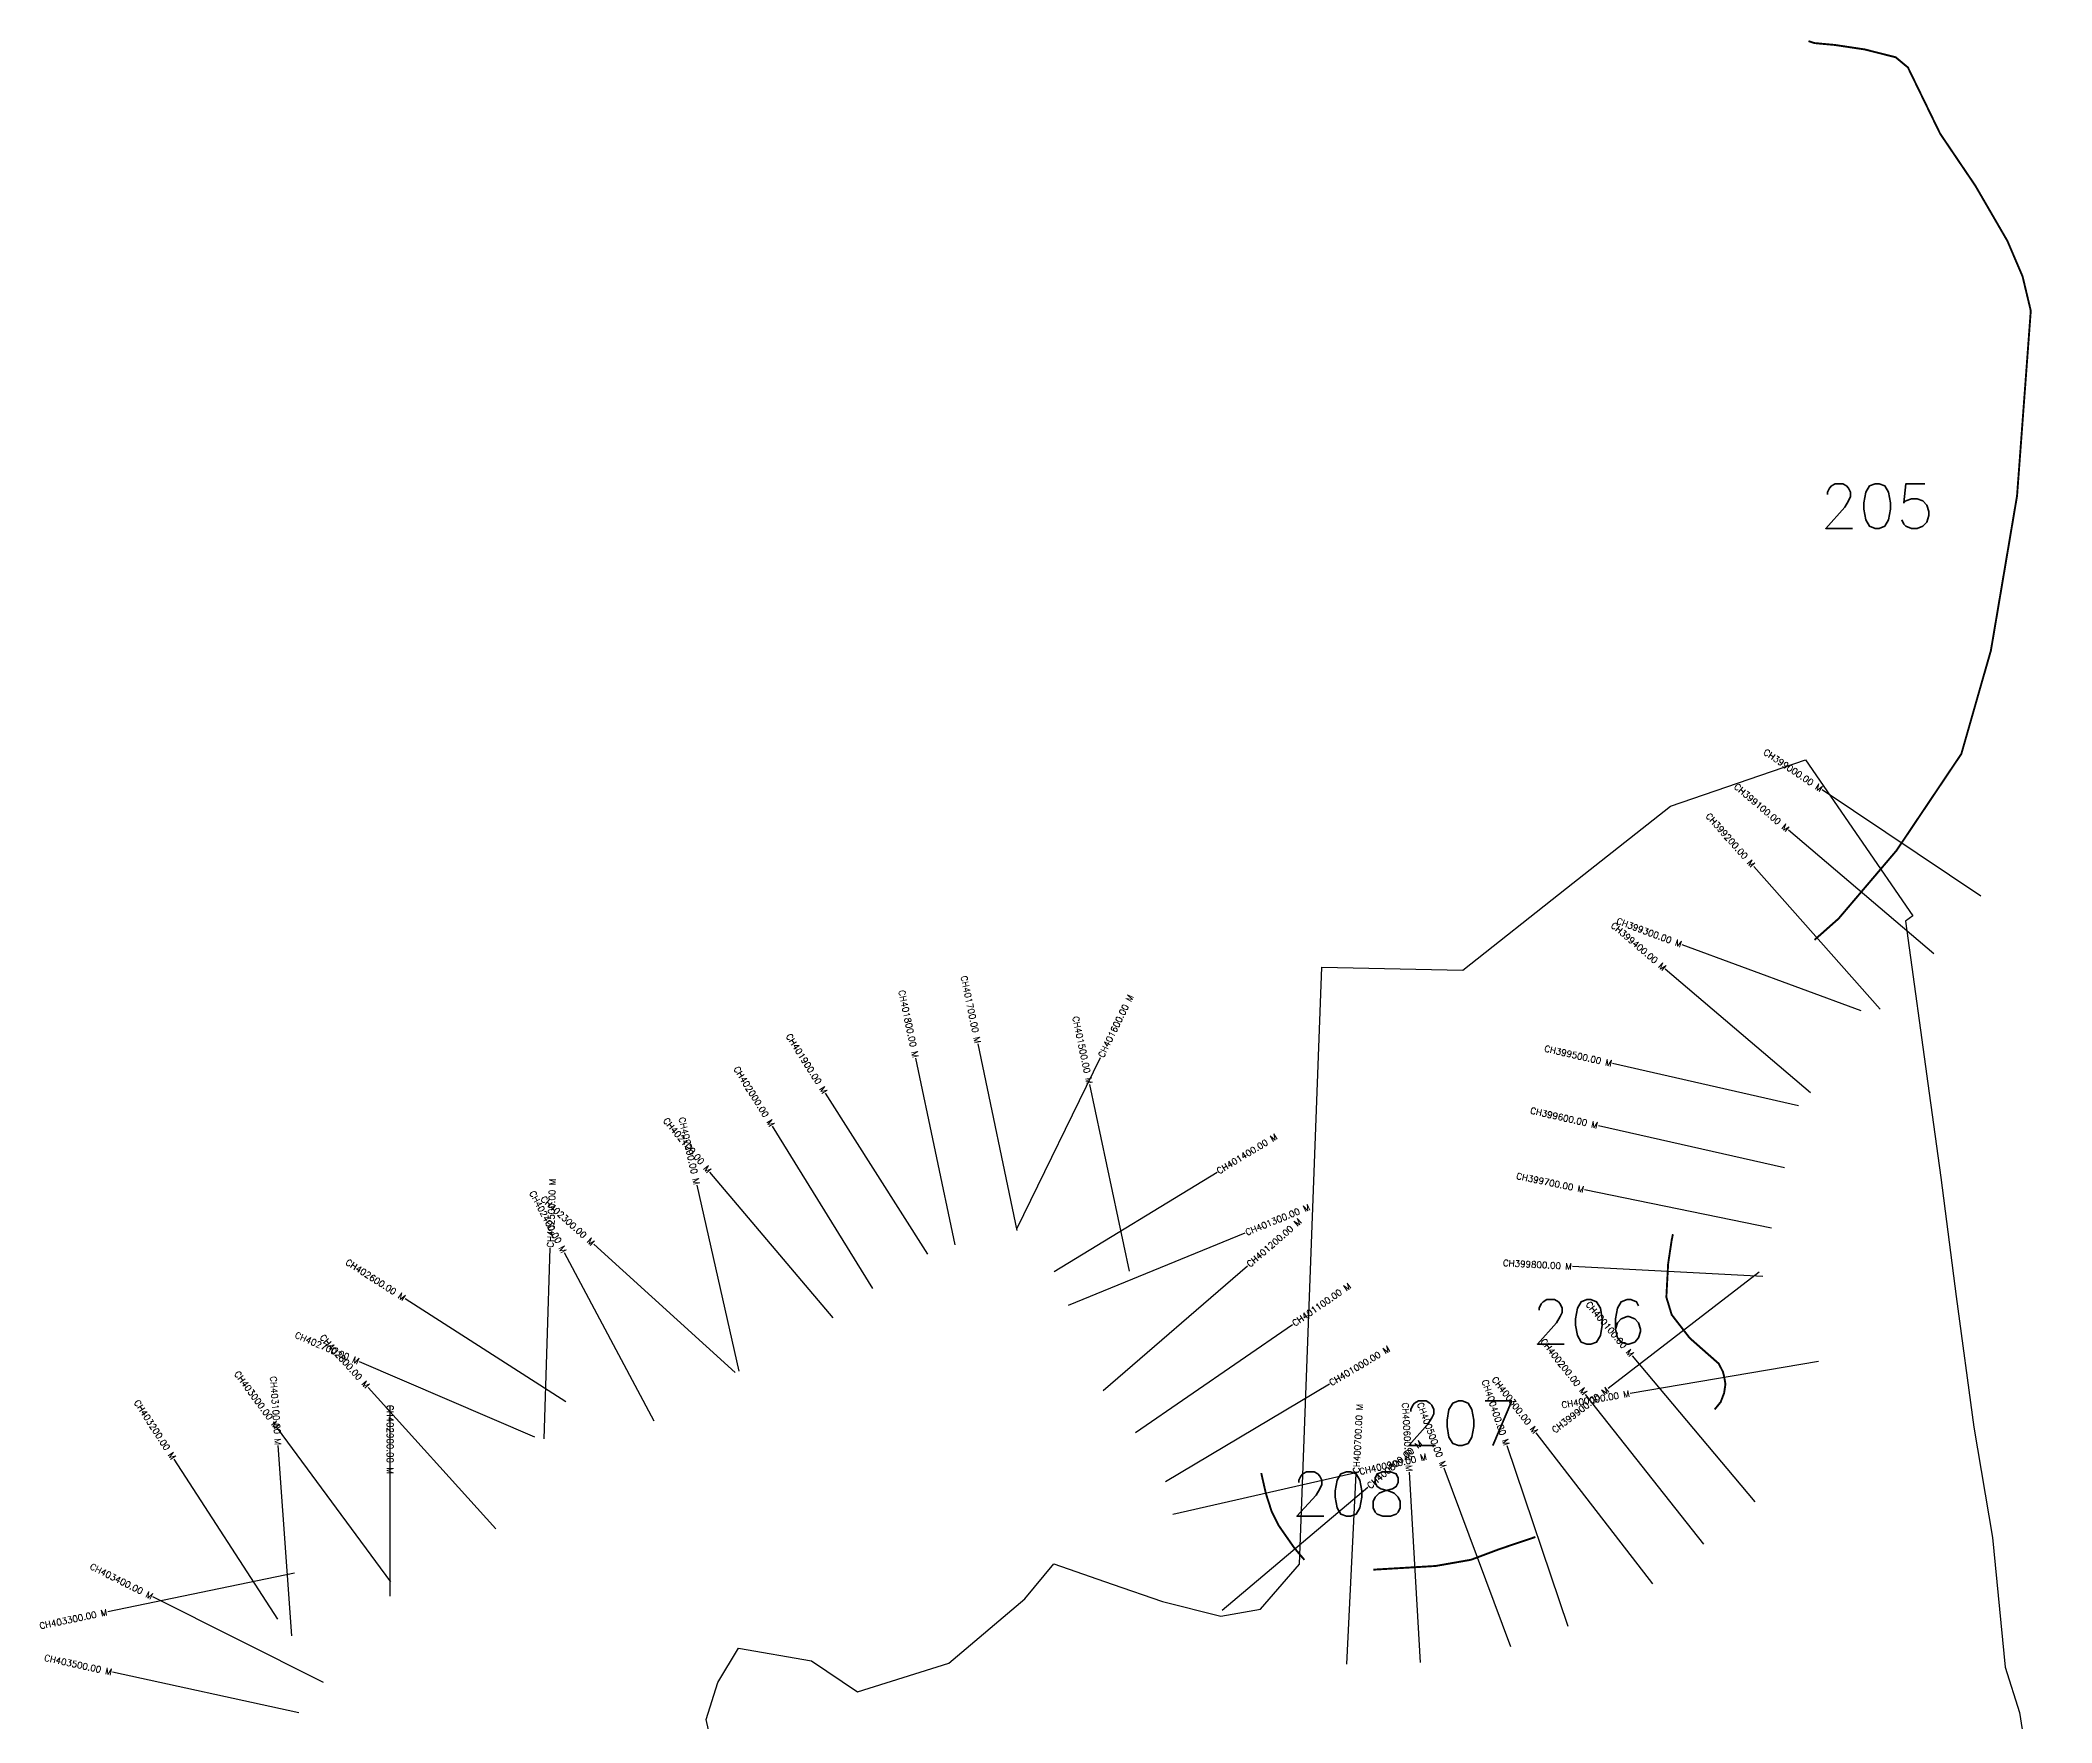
# Model space of a CAD drawing. Header units: metres. Extents: x 302061 to 305538, y 1941225 to 1945691.
# Drawn here: x 302362 to 305525, y 1943045 to 1945691 of the extents above; entities that cross this region are included whole.
import ezdxf
from ezdxf.enums import TextEntityAlignment as Align

# ---------------------------------------------------------------- set-up
doc = ezdxf.new("R2010")
doc.units = ezdxf.units.M
for name, color, linetype in [('CS', 134, 'Continuous'), ('CSMark', 6, 'Continuous'), ('NATURALLY PROTECTED', 3, 'Continuous')]:
    doc.layers.add(name, color=color, linetype=linetype)
doc.styles.get("Standard").update_dxf_attribs({"font": 'simplex.shx'})

msp = doc.modelspace()

# ---------------------------------------------------------------- linework, layer by layer
at = {"color": 6, "flags": 128}
for points in [[(304377.8, 1944233), (304599.1, 1944228.4), (304762.3, 1944357.3), (304925.6, 1944486.2), (305138.1, 1944559.2), (305307.1, 1944313.5), (305295.4, 1944305.6), (305332.6, 1944034.7), (305350.7, 1943902.4), (305374.9, 1943715.1), (305403, 1943509.5), (305431.9, 1943336), (305451.8, 1943132.1), (305474.7, 1943061), (305525.3, 1942735.8)], [(303434.8, 1942938), (303409.7, 1943049.7), (303427.8, 1943108.3), (303460.6, 1943162.1), (303575.2, 1943141.9), (303647.6, 1943093.5), (303791.1, 1943138.4), (303910.4, 1943239.6), (303956.4, 1943294.7), (304048.1, 1943262.9), (304126.9, 1943235.5), (304218.9, 1943212.5), (304281.4, 1943223.5), (304342.6, 1943294.3), (304377.8, 1944233)]]:
    msp.add_lwpolyline(points, dxfattribs=at)
at = {"layer": 'CS'}
for p, q in [((305413.6, 1944344.7), (305164.5, 1944511.8)), ((305339.8, 1944253.9), (305111.3, 1944448.3)), ((305255.7, 1944167.1), (305056.7, 1944391.6)), ((305225.4, 1944164.1), (304944.1, 1944268.3)), ((305146, 1944035.4), (304917.6, 1944229.9)), ((303801.3, 1943796.3), (303739.3, 1944089.8)), ((303898.4, 1943818.7), (303837, 1944112.4)), ((303897.8, 1943821.3), (304029.5, 1944090.8)), ((305127.1, 1944015.1), (304834.5, 1944081.3)), ((303758.1, 1943781.7), (303597.2, 1944034.9)), ((304075, 1943755.2), (304012.9, 1944048.7)), ((303671.7, 1943727.7), (303514, 1943982.8)), ((305105, 1943917.5), (304812.4, 1943983.7)), ((303609.3, 1943681.8), (303415.5, 1943910.8)), ((303956.7, 1943754.5), (304212.8, 1943910.8)), ((303461.6, 1943597.6), (303395.3, 1943890.2)), ((305084.7, 1943822.7), (304790.8, 1943883)), ((303979.3, 1943701.6), (304257, 1943815)), ((303154.8, 1943491.1), (303164.5, 1943790.9)), ((303327.9, 1943519), (303187, 1943783.8)), ((303455.1, 1943595.8), (303232.8, 1943797.2)), ((304033.9, 1943567.2), (304260.8, 1943763.5)), ((305071.2, 1943746.4), (304771.7, 1943762.2)), ((305065.3, 1943753.6), (304827.8, 1943570.4)), ((303188.8, 1943549.5), (302936.3, 1943711.4)), ((304084.5, 1943501.1), (304331.6, 1943671.2)), ((305059, 1943392), (304865.9, 1943621.6)), ((303140, 1943494), (302864.3, 1943612.2)), ((305158.3, 1943612.8), (304862.5, 1943562.7)), ((303079.1, 1943349.5), (302878.1, 1943572.2)), ((304131.9, 1943424.3), (304389.6, 1943577.9)), ((304978, 1943325.5), (304792.4, 1943561.2)), ((302912.7, 1943243.7), (302912.7, 1943543.7)), ((302913.6, 1943266.6), (302735.8, 1943508.2)), ((304897.9, 1943263), (304714.8, 1943500.7)), ((302736, 1943207.5), (302573, 1943459.4)), ((302757.9, 1943181.4), (302736.7, 1943480.6)), ((304764.8, 1943196), (304668.8, 1943480.2)), ((304143.1, 1943373), (304435.7, 1943439.3)), ((304416.7, 1943137), (304431.7, 1943436.7)), ((304532.9, 1943139.6), (304515.2, 1943439.1)), ((304674.9, 1943164.4), (304569.9, 1943445.4)), ((304220.9, 1943221.6), (304450, 1943415.2)), ((302762.3, 1943280.1), (302468.6, 1943219.1)), ((302807.7, 1943108), (302539.5, 1943242.6)), ((302769.1, 1943060.3), (302476, 1943124.1))]:
    msp.add_line(p, q, dxfattribs=at)
at = {"layer": 'NATURALLY PROTECTED', "const_width": 3, "flags": 128}
for points in [[(305142.8, 1945689.3), (305151.9, 1945686.3), (305184.3, 1945683.3), (305231.1, 1945676.3), (305279.8, 1945664), (305299.1, 1945648), (305349.8, 1945543.8), (305405.3, 1945461.7), (305455.6, 1945375), (305479.4, 1945319.3), (305492.3, 1945265.3), (305470.7, 1944974.2), (305429.6, 1944731.1), (305383.1, 1944568.4), (305281.1, 1944416.4), (305190.1, 1944309.4), (305152.3, 1944275.9)], [(304929.6, 1943813.2), (304927.7, 1943804), (304922.1, 1943766.7), (304919.3, 1943714), (304927.7, 1943686.4), (304956, 1943649.8), (304986.7, 1943622.7), (305001.7, 1943609.5), (305008.4, 1943596.4), (305010.3, 1943588.4), (305012.2, 1943577.2), (305010.1, 1943563.2), (305004.7, 1943549.1), (304995.3, 1943537.5)], [(304350.2, 1943300.9), (304334.4, 1943319.6), (304309.8, 1943354.8), (304298.8, 1943376.7), (304289.6, 1943405.3), (304282.3, 1943437.5)], [(304713.3, 1943336.9), (304657, 1943317.9), (304612.2, 1943301.1), (304556.4, 1943291.3), (304458.6, 1943285.5)]]:
    msp.add_lwpolyline(points, dxfattribs=at)

# ---------------------------------------------------------------- texts
at = {"char_height": 70, "attachment_point": 1}
for s, insert in [('205', (305160.8, 1944993.1)), ('206', (304707.5, 1943710.2)), ('207', (304505.5, 1943550.8)), ('208', (304329.5, 1943439.4))]:
    msp.add_mtext_dynamic_manual_height_columns(s, width=95.172, gutter_width=1, heights=[0], dxfattribs=dict(at, insert=insert))
at = {"layer": 'CSMark'}
for s, rotation, p in [('CH399000.00 M', 326.1386, (305163.6, 1944512.4)), ('CH399100.00 M', 319.629, (305110.5, 1944448.9)), ('CH399200.00 M', 311.5675, (305056, 1944392.3)), ('CH399400.00 M', 319.5852, (304916.9, 1944230.6)), ('CH399300.00 M', 339.6631, (304943.2, 1944268.7)), ('CH401700.00 M', 281.8016, (303836.8, 1944113.4)), ('CH401800.00 M', 281.9308, (303739.1, 1944090.8)), ('CH401500.00 M', 281.9587, (304012.7, 1944049.7)), ('CH401900.00 M', 302.4208, (303596.7, 1944035.7)), ('CH399500.00 M', 347.2518, (304833.5, 1944081.5)), ('CH402000.00 M', 301.7252, (303513.5, 1943983.7)), ('CH402100.00 M', 310.2414, (303414.9, 1943911.5)), ('CH402200.00 M', 282.7663, (303395.1, 1943891.2)), ('CH399600.00 M', 347.2518, (304811.4, 1943984)), ('CH399700.00 M', 348.4068, (304789.8, 1943883.2)), ('CH402400.00 M', 298.0108, (303186.5, 1943784.7)), ('CH402300.00 M', 317.8165, (303232, 1943797.9)), ('CH402600.00 M', 327.3318, (302935.4, 1943712)), ('CH399800.00 M', 356.9757, (304770.7, 1943762.3)), ('CH400100.00 M', 310.0464, (304865.3, 1943622.4)), ('CH402700.00 M', 336.7893, (302863.4, 1943612.6)), ('CH402800.00 M', 312.0507, (302877.5, 1943573)), ('CH400200.00 M', 308.2036, (304791.8, 1943562)), ('CH403000.00 M', 306.355, (302735.2, 1943509)), ('CH403100.00 M', 274.0515, (302736.6, 1943481.6)), ('CH400300.00 M', 307.6154, (304714.2, 1943501.5)), ('CH400400.00 M', 288.6708, (304668.4, 1943481.1)), ('CH399900.00 M', 37.6388, (304827, 1943569.8)), ('CH400000.00 M', 9.6262, (304861.5, 1943562.5)), ('CH403200.00 M', 302.9125, (302572.5, 1943460.2)), ('CH400600.00 M', 273.3735, (304515.1, 1943440.1)), ('CH400500.00 M', 290.4962, (304569.6, 1943446.4)), ('CH403400.00 M', 333.3586, (302538.6, 1943243)), ('CH403300.00 M', 11.7343, (302467.6, 1943218.9)), ('CH403500.00 M', 347.7345, (302475, 1943124.3))]:
    msp.add_text(s, height=10, rotation=rotation, dxfattribs=at).set_placement(p, align=Align.MIDDLE_RIGHT)
for s, rotation, p in [('CH401600.00 M', 63.9555, (304029.9, 1944091.7)), ('CH401400.00 M', 31.3931, (304213.6, 1943911.3)), ('CH402500.00 M', 88.1449, (303164.5, 1943791.9)), ('CH401300.00 M', 22.2267, (304257.9, 1943815.4)), ('CH401200.00 M', 40.8668, (304261.5, 1943764.2)), ('CH401100.00 M', 34.542, (304332.5, 1943671.7)), ('CH401000.00 M', 30.798, (304390.4, 1943578.4)), ('CH402900.00 M', 270, (302912.7, 1943544.7)), ('CH400700.00 M', 87.1444, (304431.7, 1943437.7)), ('CH400900.00 M', 12.7611, (304436.7, 1943439.5)), ('CH400800.00 M', 40.1965, (304450.8, 1943415.8))]:
    msp.add_text(s, height=10, rotation=rotation, dxfattribs=at).set_placement(p, align=Align.MIDDLE_LEFT)

doc.saveas('drawing.dxf')
